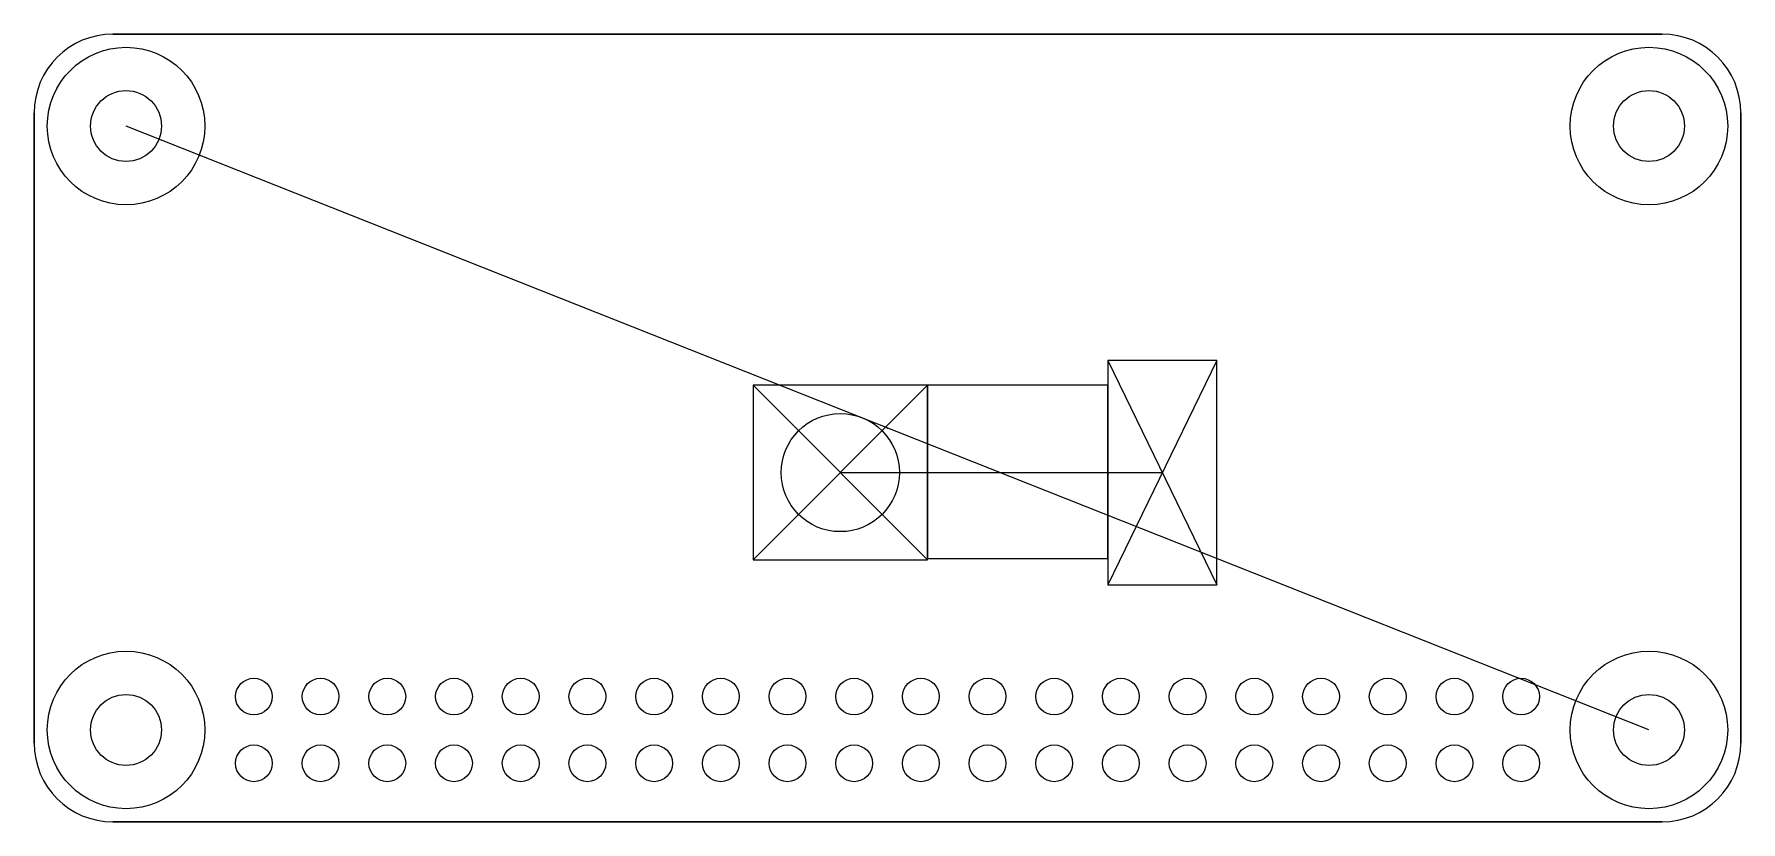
# Model space of a CAD drawing. Header units: millimetres. Extents: x -32.5 to 32.5, y -15 to 15.
import ezdxf

# ---------------------------------------------------------------- set-up
doc = ezdxf.new("R2010")
doc.units = ezdxf.units.MM
doc.header["$MEASUREMENT"] = 0
doc.layers.add('CapHat v5_Sketch3', color=7, linetype='Continuous')
doc.layers.add('CapHat v5_Sketch4', color=7, linetype='Continuous')

msp = doc.modelspace()

# ---------------------------------------------------------------- linework, layer by layer
at = {"layer": 'CapHat v5_Sketch3'}
for p, q in [((-29.5, 15), (29.5, 15)), ((29.5, 15), (-29.5, 15)), ((-32.5, -12), (-32.5, 12)), ((-32.5, 12), (-32.5, -12)), ((32.5, 12), (32.5, -12)), ((32.5, -12), (32.5, 12)), ((32.5, 12), (32.5, -12)), ((29, -11.5), (-29, 11.5)), ((29.5, -15), (-29.5, -15)), ((-29.5, -15), (29.5, -15))]:
    msp.add_line(p, q, dxfattribs=at)
for centre, radius in [((-29, 11.5), 3), ((29, 11.5), 3), ((-29, 11.5), 1.35), ((29, 11.5), 1.35), ((-29, -11.5), 3), ((29, -11.5), 3), ((-24.13, -10.23), 0.7), ((-24.13, -10.23), 0.7), ((-24.13, -10.23), 0.7), ((-21.59, -10.23), 0.7), ((-21.59, -10.23), 0.7), ((-19.05, -10.23), 0.7), ((-19.05, -10.23), 0.7), ((-16.51, -10.23), 0.7), ((-16.51, -10.23), 0.7), ((-13.97, -10.23), 0.7), ((-13.97, -10.23), 0.7), ((-11.43, -10.23), 0.7), ((-11.43, -10.23), 0.7), ((-8.89, -10.23), 0.7), ((-8.89, -10.23), 0.7), ((-6.35, -10.23), 0.7), ((-6.35, -10.23), 0.7), ((-3.81, -10.23), 0.7), ((-3.81, -10.23), 0.7), ((-1.27, -10.23), 0.7), ((-1.27, -10.23), 0.7), ((1.27, -10.23), 0.7), ((1.27, -10.23), 0.7), ((3.81, -10.23), 0.7), ((3.81, -10.23), 0.7), ((6.35, -10.23), 0.7), ((6.35, -10.23), 0.7), ((8.89, -10.23), 0.7), ((8.89, -10.23), 0.7), ((11.43, -10.23), 0.7), ((11.43, -10.23), 0.7), ((13.97, -10.23), 0.7), ((13.97, -10.23), 0.7), ((16.51, -10.23), 0.7), ((16.51, -10.23), 0.7), ((19.05, -10.23), 0.7), ((19.05, -10.23), 0.7), ((21.59, -10.23), 0.7), ((21.59, -10.23), 0.7), ((24.13, -10.23), 0.7), ((24.13, -10.23), 0.7), ((24.13, -10.23), 0.7), ((-29, -11.5), 1.35), ((29, -11.5), 1.35), ((-24.13, -12.77), 0.7), ((-24.13, -12.77), 0.7), ((-24.13, -12.77), 0.7), ((-21.59, -12.77), 0.7), ((-21.59, -12.77), 0.7), ((-19.05, -12.77), 0.7), ((-19.05, -12.77), 0.7), ((-16.51, -12.77), 0.7), ((-16.51, -12.77), 0.7), ((-13.97, -12.77), 0.7), ((-13.97, -12.77), 0.7), ((-11.43, -12.77), 0.7), ((-11.43, -12.77), 0.7), ((-8.89, -12.77), 0.7), ((-8.89, -12.77), 0.7), ((-6.35, -12.77), 0.7), ((-6.35, -12.77), 0.7), ((-3.81, -12.77), 0.7), ((-3.81, -12.77), 0.7), ((-1.27, -12.77), 0.7), ((-1.27, -12.77), 0.7), ((1.27, -12.77), 0.7), ((1.27, -12.77), 0.7), ((3.81, -12.77), 0.7), ((3.81, -12.77), 0.7), ((6.35, -12.77), 0.7), ((6.35, -12.77), 0.7), ((8.89, -12.77), 0.7), ((8.89, -12.77), 0.7), ((11.43, -12.77), 0.7), ((11.43, -12.77), 0.7), ((13.97, -12.77), 0.7), ((13.97, -12.77), 0.7), ((16.51, -12.77), 0.7), ((16.51, -12.77), 0.7), ((19.05, -12.77), 0.7), ((19.05, -12.77), 0.7), ((21.59, -12.77), 0.7), ((21.59, -12.77), 0.7), ((24.13, -12.77), 0.7), ((24.13, -12.77), 0.7), ((24.13, -12.77), 0.7)]:
    msp.add_circle(centre, radius, dxfattribs=at)
for centre, start, end in [((-29.5, 12), 90, 180), ((-29.5, 12), 90, 180), ((29.5, 12), 360, 90), ((29.5, 12), 0, 90), ((-29.5, -12), 180, 270), ((-29.5, -12), 180, 270), ((29.5, -12), 270, 0), ((29.5, -12), 270, 0)]:
    msp.add_arc(centre, 3, start, end, dxfattribs=at)
msp.add_point((0, 0), dxfattribs=at)
msp.add_point((0, 0), dxfattribs=at)
msp.add_point((0, 0), dxfattribs=at)
at = {"layer": 'CapHat v5_Sketch4'}
for p, q in [((8.388, 2.577), (8.388, -5.973)), ((12.538, 2.577), (8.388, 2.577)), ((8.388, 2.577), (12.538, -5.973)), ((12.538, 2.577), (8.388, -5.973)), ((12.538, -5.973), (12.538, 2.577)), ((1.528, 1.627), (-5.122, 1.627)), ((1.528, 1.627), (-5.122, -5.023)), ((-5.122, 1.627), (-5.122, -5.023)), ((-5.122, 1.627), (1.528, -5.023)), ((1.528, 1.627), (1.528, -4.973)), ((1.528, -5.023), (1.528, 1.627)), ((8.388, 1.627), (1.528, 1.627)), ((8.388, -4.973), (8.388, 1.627)), ((-1.797, -1.698), (10.463, -1.698)), ((-5.122, -5.023), (1.528, -5.023)), ((1.528, -4.973), (8.388, -4.973)), ((8.388, -5.973), (12.538, -5.973))]:
    msp.add_line(p, q, dxfattribs=at)
msp.add_circle((-1.797, -1.698), 2.25, dxfattribs=at)
for p in [(0, 0), (10.463, -1.698)]:
    msp.add_point(p, dxfattribs=at)

doc.saveas('drawing.dxf')
